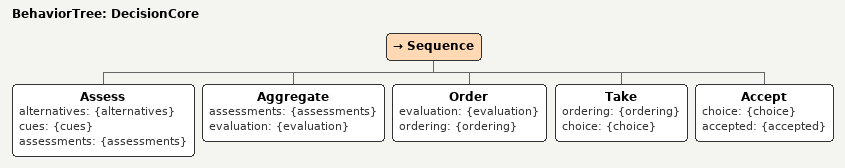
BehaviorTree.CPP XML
<?xml version="1.0" encoding="UTF-8"?>
<root BTCPP_format="4">
  <BehaviorTree ID="DecisionCore">
  <Sequence> <!-- _failureIf="alternatives == '[]' | cues == '[]'" -->
      <Assess alternatives="{alternatives}"
              cues="{cues}"
              assessments="{assessments}"/>
      <Aggregate assessments="{assessments}"
                 evaluation="{evaluation}"/>
      <Order evaluation="{evaluation}"
             ordering="{ordering}"/>
      <Take ordering="{ordering}"
            choice="{choice}"/>
      <Accept choice="{choice}"
              accepted="{accepted}"/>
    </Sequence>
  </BehaviorTree>

</root>
